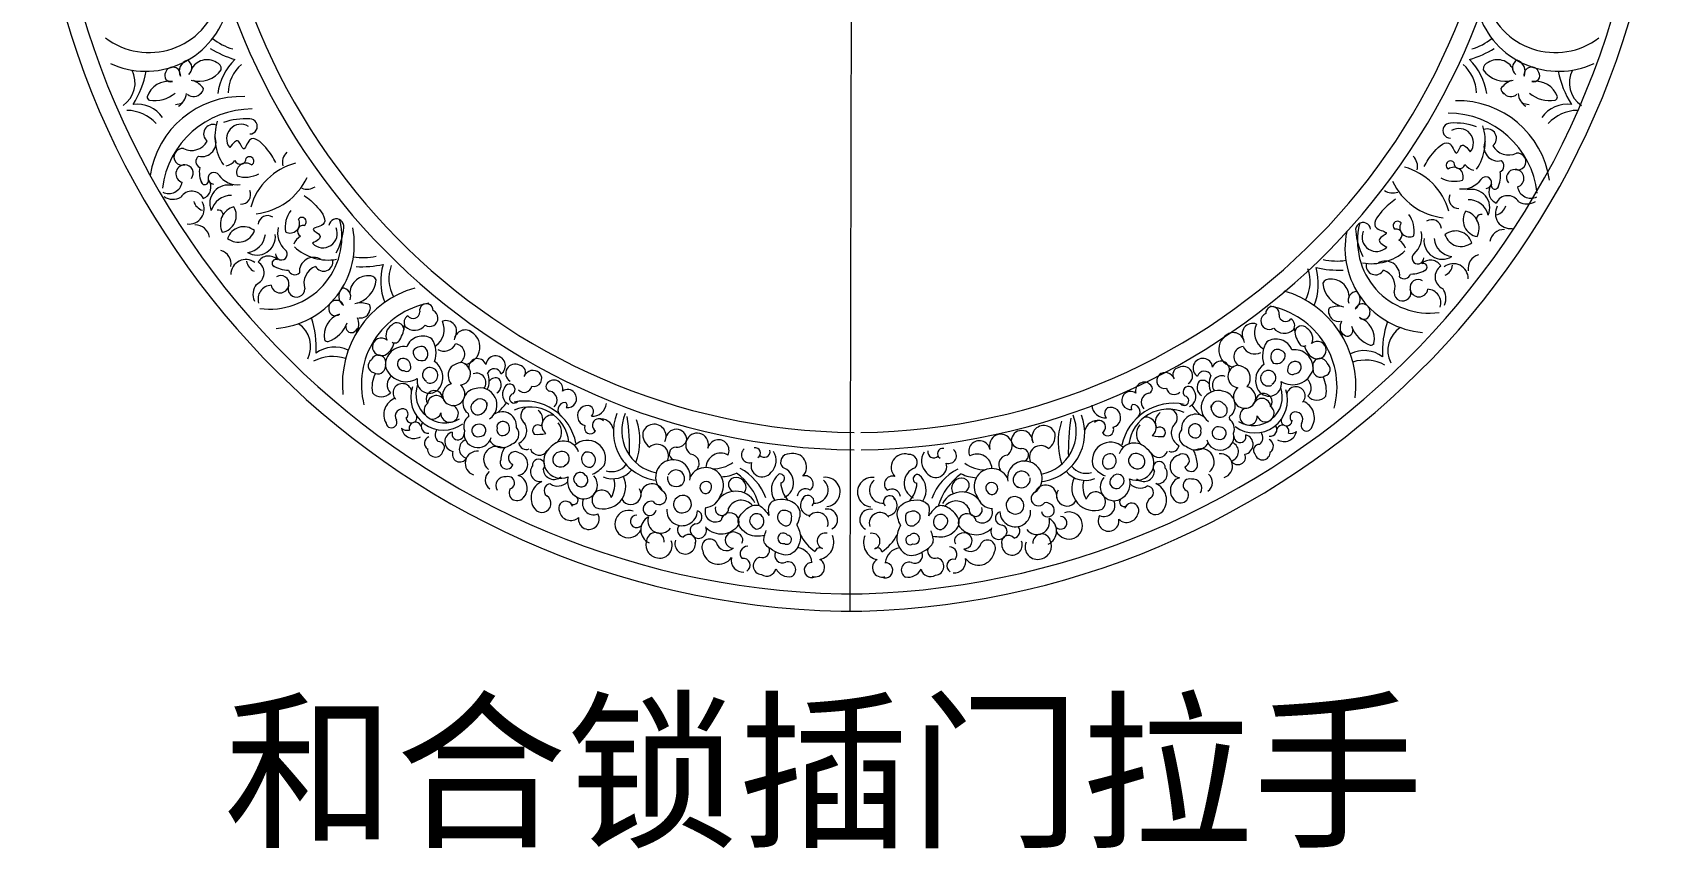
# Model space of a CAD drawing. Header units: millimetres. Extents: x -51923 to -51163, y -26833 to -26390.
# Drawn here: x -51664.67 to -51625.74, y -26542.75 to -26523.27 of the extents above; entities that cross this region are included whole.
import ezdxf

# ---------------------------------------------------------------- set-up
doc = ezdxf.new("R2010")
doc.units = ezdxf.units.MM
doc.header["$LTSCALE"] = 0.35
doc.styles.add('样式 1', font='simhei.ttf')

msp = doc.modelspace()

# ---------------------------------------------------------------- linework, layer by layer
at = {"lineweight": 5}
msp.add_line((-51645.081, -26497.641), (-51645.155, -26537.083), dxfattribs=at)
for centre, radius, start, end in [((-51644.947, -26517.363), 19.722, 90.3904, 270.2513), ((-51645.464, -26517.366), 19.728, 271.7865, 88.8552), ((-51644.947, -26517.363), 19.308, 90.3904, 270.2513), ((-51645.464, -26517.366), 19.314, 271.7865, 88.8552), ((-51644.877, -26517.245), 15.988, 90.4553, 269.3498), ((-51645.102, -26517.245), 15.988, 270.7549, 89.6494), ((-51644.877, -26517.245), 15.573, 90.4553, 269.3498), ((-51645.102, -26517.245), 15.573, 270.7549, 89.6494), ((-51661.889, -26522.023), 1.723, 232.9685, 344.2844), ((-51628.314, -26522.023), 1.723, 195.7156, 307.0315), ((-51661.966, -26522.182), 2.012, 245.105, 342.0769), ((-51628.237, -26522.182), 2.012, 197.9231, 294.895), ((-51659.488, -26522.29), 1.428, 231.7038, 253.5669), ((-51630.715, -26522.29), 1.428, 286.4331, 308.2962), ((-51659.137, -26521.571), 2.445, 238.0732, 253.2503), ((-51631.066, -26521.571), 2.445, 286.7497, 301.9268), ((-51662.879, -26524.467), 0.657, 304.1648, 27.144), ((-51664.137, -26523.789), 2.216, 327.3507, 349.4637), ((-51661.365, -26524.296), 0.15, 150.3724, 284.0568), ((-51661.321, -26524.28), 0.183, 351.1138, 161.6712), ((-51660.9, -26524.19), 0.268, 105.6397, 206.167), ((-51661.065, -26524.109), 0.201, 307.6187, 62.5699), ((-51660.505, -26524.344), 0.426, 58.5478, 152.7973), ((-51660.688, -26523.801), 0.632, 252.1615, 325.917), ((-51660.34, -26524.147), 0.176, 357.3025, 70.9971), ((-51658.857, -26524.915), 1.405, 134.4749, 172.1636), ((-51659.098, -26524.72), 0.904, 130.4256, 179.3792), ((-51631.105, -26524.72), 0.904, 0.6208, 49.5744), ((-51631.346, -26524.915), 1.405, 7.8364, 45.5251), ((-51629.863, -26524.147), 0.176, 109.0029, 182.6975), ((-51629.515, -26523.801), 0.632, 214.083, 287.8385), ((-51629.698, -26524.344), 0.426, 27.2027, 121.4522), ((-51629.139, -26524.109), 0.201, 117.4301, 232.3813), ((-51629.303, -26524.19), 0.268, 333.833, 74.3603), ((-51628.882, -26524.28), 0.183, 18.3288, 188.8862), ((-51628.838, -26524.296), 0.15, 255.9432, 29.6276), ((-51626.066, -26523.789), 2.216, 190.5363, 212.6493), ((-51627.324, -26524.467), 0.657, 152.856, 235.8352), ((-51661.423, -26524.972), 0.539, 79.9564, 161.9055), ((-51661.039, -26524.935), 0.558, 36.2955, 68.0729), ((-51660.745, -26524.596), 0.156, 300.5253, 357.0098), ((-51629.164, -26524.935), 0.558, 111.9271, 143.7045), ((-51629.458, -26524.596), 0.156, 182.9902, 239.4747), ((-51628.78, -26524.972), 0.539, 18.0945, 100.0436), ((-51662.173, -26525.709), 0.731, 34.017, 97.6996), ((-51661.848, -26524.805), 0.0872, 179.8824, 248.417), ((-51661.76, -26524.136), 0.759, 260.9111, 310.434), ((-51659.673, -26527.007), 2.211, 88.202, 171.4669), ((-51661.281, -26524.523), 0.462, 272.6108, 294.7414), ((-51661.39, -26524.691), 0.393, 301.7098, 354.6722), ((-51660.824, -26524.582), 0.217, 228.081, 323.8894), ((-51630.645, -26527.108), 2.211, 8.1345, 91.3994), ((-51629.379, -26524.582), 0.217, 216.1106, 311.919), ((-51628.813, -26524.691), 0.393, 185.3278, 238.2902), ((-51628.922, -26524.523), 0.462, 245.2586, 267.3892), ((-51628.443, -26524.136), 0.759, 229.566, 279.0889), ((-51628.03, -26525.709), 0.731, 82.3004, 145.983), ((-51628.355, -26524.805), 0.0872, 291.583, 0.1176), ((-51662.431, -26526.096), 0.969, 42.4682, 89.1087), ((-51659.436, -26527.245), 2.151, 89.7257, 173.0961), ((-51659.116, -26525.76), 1.202, 161.9932, 213.8815), ((-51659.59, -26526.866), 1.538, 86.0734, 109.775), ((-51659.483, -26525.51), 0.179, 268.9586, 90.6427), ((-51630.883, -26527.344), 2.151, 6.5053, 89.8756), ((-51627.772, -26526.096), 0.969, 90.8913, 137.5318), ((-51660.628, -26525.892), 0.338, 256.1239, 23.6901), ((-51660.363, -26525.687), 0.223, 69.3907, 232.4337), ((-51659.695, -26525.802), 0.343, 58.3698, 218.3377), ((-51630.824, -26525.61), 0.179, 88.9586, 270.6427), ((-51630.726, -26526.966), 1.538, 69.8264, 93.528), ((-51630.614, -26525.903), 0.343, 321.2637, 121.2316), ((-51631.192, -26525.857), 1.202, 325.7198, 17.6082), ((-51629.945, -26525.792), 0.223, 307.1676, 110.2107), ((-51661.095, -26526.237), 0.199, 81.5058, 286.9003), ((-51660.875, -26525.654), 0.43, 243.7546, 330.871), ((-51658.354, -26526.379), 0.353, 134.5913, 192.1713), ((-51629.682, -26525.999), 0.338, 155.9112, 283.4774), ((-51629.433, -26525.763), 0.43, 208.7304, 295.8467), ((-51629.217, -26526.348), 0.199, 252.7011, 98.0956), ((-51661.036, -26526.64), 0.213, 90.2155, 253.1126), ((-51661.03, -26526.624), 0.197, 320.2588, 91.9189), ((-51660.613, -26526.345), 0.158, 127.436, 244.8559), ((-51660.071, -26526.594), 0.618, 170.1049, 207.003), ((-51660.123, -26526.098), 0.362, 281.5691, 322.0007), ((-51659.708, -26526.279), 0.136, 197.8156, 4.3878), ((-51659.574, -26526.612), 0.227, 53.9323, 200.761), ((-51659.493, -26526.338), 0.105, 300.1593, 139.0994), ((-51657.997, -26527.864), 1.527, 105.0364, 163.6583), ((-51632.326, -26527.953), 1.527, 15.9431, 74.565), ((-51631.959, -26526.471), 0.353, 347.43, 45.0101), ((-51630.82, -26526.437), 0.105, 40.502, 239.4421), ((-51630.741, -26526.712), 0.227, 338.8404, 125.6691), ((-51630.604, -26526.381), 0.136, 175.2136, 341.7858), ((-51630.188, -26526.202), 0.362, 217.6007, 258.0322), ((-51629.7, -26526.452), 0.158, 294.7455, 52.1654), ((-51629.284, -26526.734), 0.197, 87.6825, 219.3426), ((-51629.278, -26526.75), 0.213, 286.4888, 89.3859), ((-51661.42, -26526.786), 0.327, 244.0508, 349.8882), ((-51660.559, -26526.811), 0.0896, 182.893, 16.3602), ((-51660.702, -26526.963), 0.29, 292.0076, 37.7075), ((-51660.34, -26526.747), 0.139, 33.723, 264.8596), ((-51660.001, -26527.347), 0.438, 74.9521, 203.4288), ((-51659.78, -26526.357), 0.544, 215.1236, 276.8559), ((-51659.589, -26526.023), 0.698, 253.5539, 297.5082), ((-51659.494, -26526.075), 1.527, 276.1785, 334.6867), ((-51658.116, -26526.654), 0.353, 249.5337, 303.0193), ((-51630.817, -26526.175), 1.527, 204.9146, 263.4228), ((-51630.722, -26526.123), 0.698, 242.0932, 286.0475), ((-51630.533, -26526.459), 0.544, 262.7455, 324.4778), ((-51629.976, -26526.853), 0.139, 274.7418, 145.8784), ((-51629.615, -26527.071), 0.29, 141.8939, 247.5937), ((-51629.757, -26526.918), 0.0896, 163.2412, 356.7084), ((-51630.243, -26526.698), 0.618, 332.5984, 9.4965), ((-51628.896, -26526.899), 0.327, 189.7132, 295.5506), ((-51661.318, -26526.865), 0.384, 236.786, 299.6455), ((-51660.869, -26527.357), 0.303, 24.3929, 148.6101), ((-51660.931, -26527.482), 0.358, 261.942, 28.7742), ((-51660.518, -26527.207), 0.319, 196.7514, 252.8968), ((-51659.933, -26527.643), 0.485, 88.47, 165.3856), ((-51659.689, -26527.14), 0.226, 266.371, 26.2764), ((-51632.199, -26526.745), 0.353, 236.5821, 290.0677), ((-51630.629, -26527.241), 0.226, 153.3249, 273.2304), ((-51630.319, -26527.45), 0.438, 336.1725, 104.6493), ((-51630.388, -26527.746), 0.485, 14.2158, 91.1314), ((-51629.451, -26527.466), 0.303, 30.9913, 155.2085), ((-51628.999, -26526.978), 0.384, 239.9559, 302.8154), ((-51660.233, -26527.615), 0.11, 303.9075, 103.8488), ((-51659.76, -26527.844), 0.427, 104.0352, 206.7903), ((-51660.21, -26527.638), 0.404, 279.8251, 31.0005), ((-51659.061, -26527.866), 0.226, 55.4286, 175.334), ((-51657.942, -26527.927), 0.698, 144.1968, 188.1512), ((-51658.522, -26527.828), 0.227, 240.944, 27.7728), ((-51658.239, -26527.788), 0.105, 302.6057, 141.5457), ((-51657.419, -26527.897), 0.179, 351.0623, 172.7464), ((-51632.382, -26528.016), 0.698, 351.4502, 35.4046), ((-51631.262, -26527.963), 0.226, 4.2674, 124.1728), ((-51630.112, -26527.743), 0.404, 148.6009, 259.7763), ((-51630.563, -26527.945), 0.427, 332.8111, 75.5661), ((-51630.089, -26527.72), 0.11, 75.7525, 235.6939), ((-51629.389, -26527.591), 0.358, 150.8271, 277.6594), ((-51629.801, -26527.314), 0.319, 286.7046, 342.8499), ((-51660.782, -26528.201), 0.338, 8.0441, 91.7117), ((-51659.629, -26528.309), 0.404, 50.7046, 161.88), ((-51659.758, -26527.868), 0.406, 231.0123, 341.5722), ((-51659.594, -26528.035), 0.485, 276.3195, 353.235), ((-51659.311, -26528.144), 0.438, 238.2762, 6.753), ((-51659.009, -26528.149), 1.723, 262.0732, 13.389), ((-51659, -26528.325), 2.012, 274.2097, 11.1816), ((-51658.277, -26528.05), 0.544, 166.3662, 228.0985), ((-51658.093, -26528.446), 0.362, 119.7043, 160.1359), ((-51658.212, -26528.009), 0.136, 77.3172, 243.8894), ((-51657.738, -26528.065), 0.343, 223.3674, 23.3352), ((-51658.776, -26527.808), 1.538, 331.93, 355.6316), ((-51631.326, -26528.422), 2.012, 168.4198, 265.3917), ((-51632.905, -26527.982), 0.179, 6.855, 188.5391), ((-51631.547, -26527.902), 1.538, 183.9698, 207.6713), ((-51631.316, -26528.245), 1.723, 166.2124, 277.5282), ((-51632.587, -26528.152), 0.343, 156.2662, 316.234), ((-51632.083, -26527.879), 0.105, 38.0557, 236.9957), ((-51632.112, -26528.1), 0.136, 295.712, 102.2841), ((-51631.801, -26527.921), 0.227, 151.8286, 298.6574), ((-51632.048, -26528.141), 0.544, 311.5029, 13.2352), ((-51630.697, -26528.41), 0.404, 17.7214, 128.8968), ((-51630.565, -26527.97), 0.406, 198.0292, 308.5891), ((-51629.543, -26528.31), 0.338, 87.8897, 171.5573), ((-51660.269, -26528.795), 0.338, 349.9933, 73.661), ((-51658.73, -26528.56), 0.139, 178.3625, 49.4991), ((-51657.613, -26527.498), 1.202, 227.8235, 279.7119), ((-51632.707, -26527.585), 1.202, 259.8895, 311.7779), ((-51632.234, -26528.536), 0.362, 19.4655, 59.8971), ((-51631.014, -26528.243), 0.438, 172.8484, 301.3252), ((-51630.73, -26528.135), 0.485, 186.3663, 263.2819), ((-51659.579, -26529.046), 0.358, 52.9308, 179.7631), ((-51659.247, -26528.676), 0.319, 188.8082, 244.9536), ((-51659.446, -26529.002), 0.303, 293.095, 57.3121), ((-51659.032, -26528.893), 0.29, 43.9975, 149.6974), ((-51658.861, -26528.774), 0.0896, 65.3449, 258.812), ((-51658.576, -26528.322), 0.618, 234.7021, 271.6002), ((-51657.961, -26528.975), 0.338, 58.0149, 185.5811), ((-51657.762, -26529.254), 0.43, 110.8341, 197.9504), ((-51657.721, -26528.743), 0.223, 209.2713, 12.3143), ((-51656.782, -26527.215), 1.428, 260.8084, 282.6715), ((-51656.825, -26526.416), 2.445, 267.1779, 282.3549), ((-51654.954, -26529.201), 1.405, 163.5795, 201.2682), ((-51655.259, -26529.149), 0.904, 159.5302, 208.4838), ((-51635.073, -26529.219), 0.904, 331.1176, 20.0712), ((-51635.379, -26529.269), 1.405, 338.3332, 16.0218), ((-51633.488, -26526.497), 2.445, 257.2465, 272.4235), ((-51633.537, -26527.296), 1.428, 256.9299, 278.793), ((-51632.609, -26528.83), 0.223, 167.287, 330.3301), ((-51632.369, -26529.064), 0.338, 354.0203, 121.5865), ((-51631.598, -26528.654), 0.139, 130.1023, 1.2388), ((-51631.298, -26528.99), 0.29, 29.904, 135.6038), ((-51631.468, -26528.869), 0.0896, 280.7894, 114.2565), ((-51630.885, -26529.102), 0.303, 122.2892, 246.5064), ((-51630.753, -26529.146), 0.358, 359.8383, 126.6706), ((-51631.082, -26528.774), 0.319, 294.6478, 350.7932), ((-51630.061, -26528.9), 0.338, 105.9404, 189.608), ((-51659.025, -26529.517), 0.384, 142.0595, 204.919), ((-51658.744, -26529.268), 0.197, 349.7861, 121.4462), ((-51658.408, -26528.895), 0.158, 196.8491, 314.269), ((-51656.672, -26529.504), 0.426, 87.6525, 181.902), ((-51657.096, -26529.119), 0.632, 281.2661, 355.0217), ((-51656.624, -26529.252), 0.176, 26.4071, 100.1017), ((-51633.709, -26529.332), 0.176, 79.4997, 153.1943), ((-51633.236, -26529.202), 0.632, 184.5797, 258.3353), ((-51633.663, -26529.584), 0.426, 357.6994, 91.9489), ((-51632.571, -26529.341), 0.43, 341.651, 68.7673), ((-51631.922, -26528.987), 0.158, 225.3323, 342.7522), ((-51631.589, -26529.362), 0.197, 58.1552, 189.8153), ((-51631.75, -26528.416), 0.618, 268.0012, 304.8993), ((-51658.961, -26529.629), 0.327, 91.8168, 197.6542), ((-51658.761, -26529.271), 0.213, 188.5925, 351.4896), ((-51658.37, -26529.387), 0.199, 154.8047, 0.1992), ((-51657.416, -26529.845), 0.183, 20.2185, 190.7758), ((-51657.092, -26529.561), 0.268, 134.7444, 235.2717), ((-51657.275, -26529.571), 0.201, 336.7234, 91.6746), ((-51654.898, -26531.655), 2.375, 105.7936, 186.0941), ((-51635.451, -26531.722), 2.375, 353.5072, 73.8078), ((-51633.06, -26529.655), 0.201, 87.9268, 202.878), ((-51633.243, -26529.644), 0.268, 304.3297, 44.857), ((-51631.963, -26529.479), 0.199, 179.4021, 24.7967), ((-51631.572, -26529.366), 0.213, 188.1118, 351.0089), ((-51631.375, -26529.725), 0.327, 341.9472, 87.7846), ((-51631.31, -26529.613), 0.384, 334.6823, 37.5419), ((-51660.115, -26530.786), 2.216, 356.4554, 18.5683), ((-51657.168, -26530.499), 0.539, 109.0611, 191.0102), ((-51657.446, -26529.88), 0.15, 179.4771, 313.1614), ((-51657.276, -26530.237), 0.393, 330.8144, 23.7768), ((-51656.851, -26530.28), 0.558, 65.4001, 97.1775), ((-51656.835, -26529.867), 0.217, 257.1856, 352.994), ((-51654.858, -26531.665), 1.963, 100.3406, 194.6175), ((-51656.759, -26529.841), 0.156, 329.6299, 26.1144), ((-51655.616, -26530.191), 0.185, 120.7295, 210.777), ((-51655.584, -26529.938), 0.159, 216.6818, 359.7614), ((-51655.268, -26529.903), 0.161, 358.3541, 192.6592), ((-51655.19, -26530.089), 0.199, 236.9707, 65.3702), ((-51635.148, -26530.158), 0.199, 114.2311, 302.6307), ((-51635.069, -26529.973), 0.161, 346.9421, 181.2473), ((-51635.491, -26531.732), 1.963, 344.9838, 79.2608), ((-51634.754, -26530.01), 0.159, 179.8399, 322.9196), ((-51633.578, -26529.922), 0.156, 153.487, 209.9715), ((-51633.489, -26530.361), 0.558, 82.4238, 114.2013), ((-51633.502, -26529.948), 0.217, 186.6074, 282.4158), ((-51632.921, -26529.93), 0.183, 348.8255, 159.3829), ((-51632.891, -26529.966), 0.15, 226.44, 0.1243), ((-51633.174, -26530.583), 0.539, 348.5912, 70.5403), ((-51658.687, -26530.766), 0.657, 333.2694, 56.2486), ((-51657.87, -26529.933), 0.759, 290.0157, 339.5387), ((-51657.054, -26530.294), 0.14, 173.9218, 285.6851), ((-51657.262, -26530.038), 0.462, 301.7154, 323.846), ((-51655.956, -26530.496), 0.278, 120.2142, 205.506), ((-51655.97, -26530.364), 0.167, 3.9332, 139.349), ((-51656.538, -26530.203), 0.75, 327.7916, 355.9601), ((-51655.551, -26530.05), 0.325, 226.4676, 320.7558), ((-51655.299, -26530.362), 0.459, 301.4607, 25.8327), ((-51654.8, -26530.402), 0.255, 326.304, 109.8106), ((-51654.339, -26530.634), 0.264, 49.5728, 174.085), ((-51654.412, -26530.776), 0.421, 278.4106, 67.698), ((-51635.931, -26530.84), 0.421, 111.9034, 261.1908), ((-51636.003, -26530.698), 0.264, 5.5164, 130.0286), ((-51635.541, -26530.469), 0.255, 69.7907, 213.2974), ((-51635.041, -26530.433), 0.459, 153.7687, 238.1406), ((-51634.787, -26530.122), 0.325, 218.8456, 313.1338), ((-51634.723, -26530.264), 0.185, 328.8244, 58.8719), ((-51633.802, -26530.282), 0.75, 183.6413, 211.8098), ((-51634.371, -26530.439), 0.167, 40.2524, 175.6682), ((-51634.385, -26530.571), 0.278, 334.0954, 59.3871), ((-51633.063, -26530.322), 0.393, 155.8245, 208.787), ((-51633.076, -26530.122), 0.462, 215.7553, 237.886), ((-51633.286, -26530.377), 0.14, 253.9163, 5.6796), ((-51632.468, -26530.021), 0.759, 200.0627, 249.5857), ((-51630.228, -26530.89), 2.216, 161.033, 183.146), ((-51631.657, -26530.86), 0.657, 123.3528, 206.332), ((-51657.466, -26531.508), 0.731, 63.1217, 126.8042), ((-51657.621, -26530.56), 0.0872, 208.9871, 277.5217), ((-51656.347, -26530.774), 0.211, 48.6453, 179.2251), ((-51656.343, -26530.769), 0.215, 180.5189, 291.7458), ((-51656.448, -26530.597), 0.415, 296.4388, 348.6838), ((-51655.805, -26531.209), 0.443, 81.3488, 184.5106), ((-51656.019, -26530.556), 0.125, 239.623, 337.9847), ((-51655.362, -26530.92), 0.405, 56.157, 158.4685), ((-51655.389, -26530.993), 0.229, 74.1376, 146.5451), ((-51655.431, -26530.942), 0.199, 312.7137, 58.318), ((-51655.643, -26530.914), 0.605, 339.9323, 33.0996), ((-51654.847, -26530.569), 0.307, 240.4157, 334.1504), ((-51654.596, -26530.945), 0.244, 302.5365, 84.0551), ((-51635.748, -26531.011), 0.244, 95.5463, 237.0648), ((-51635.495, -26530.636), 0.307, 205.451, 299.1856), ((-51634.702, -26530.987), 0.605, 146.5018, 199.6691), ((-51634.983, -26530.991), 0.405, 21.1329, 123.4443), ((-51634.913, -26531.014), 0.199, 121.2834, 226.8877), ((-51634.956, -26531.064), 0.229, 33.0563, 105.4637), ((-51634.542, -26531.283), 0.443, 355.0908, 98.2526), ((-51634.323, -26530.631), 0.125, 201.6167, 299.9784), ((-51633.894, -26530.676), 0.415, 190.9176, 243.1626), ((-51633.996, -26530.852), 0.211, 0.3763, 130.9561), ((-51634.001, -26530.847), 0.215, 247.8556, 359.0825), ((-51632.721, -26530.647), 0.0872, 262.0797, 330.6143), ((-51657.502, -26531.972), 0.969, 71.5728, 118.2133), ((-51656.49, -26531.227), 0.167, 122.7265, 255.8149), ((-51656.414, -26531.147), 0.177, 340.1368, 159.9665), ((-51656.427, -26531.239), 0.182, 235.3805, 358.6779), ((-51655.754, -26531.089), 0.516, 197.4597, 301.0605), ((-51655.803, -26531.182), 0.158, 142.9308, 269.8383), ((-51655.82, -26531.224), 0.175, 3.2373, 128.4738), ((-51655.74, -26531.257), 0.104, 232.4847, 24.3906), ((-51655.374, -26530.896), 0.208, 171.7902, 292.1066), ((-51655.335, -26531.499), 0.459, 335.2798, 55.3941), ((-51654.314, -26531.746), 0.614, 102.3271, 126.4967), ((-51654.486, -26531.414), 0.271, 276.103, 81.4041), ((-51654.046, -26531.262), 0.208, 18.0297, 194.8538), ((-51653.615, -26531.223), 0.234, 302.8603, 173.9236), ((-51653.151, -26531.407), 0.223, 61.1687, 237.4607), ((-51653.071, -26531.382), 0.172, 324.0828, 80.7917), ((-51637.197, -26531.462), 0.223, 302.1407, 118.4326), ((-51636.731, -26531.281), 0.234, 5.6778, 236.7411), ((-51636.301, -26531.324), 0.208, 344.7476, 161.5717), ((-51635.862, -26531.479), 0.271, 98.1972, 263.4984), ((-51636.036, -26531.81), 0.614, 53.1047, 77.2743), ((-51635.013, -26531.569), 0.459, 124.2073, 204.3216), ((-51634.97, -26530.967), 0.208, 247.4948, 7.8112), ((-51634.527, -26531.298), 0.175, 51.1276, 176.364), ((-51634.543, -26531.256), 0.158, 269.763, 36.6706), ((-51633.932, -26531.225), 0.177, 19.6349, 199.4645), ((-51633.857, -26531.306), 0.167, 283.7865, 56.8749), ((-51632.883, -26531.593), 0.731, 52.7972, 116.4797), ((-51632.85, -26532.058), 0.969, 61.3881, 108.0286), ((-51655.85, -26531.744), 0.718, 152.387, 189.9059), ((-51655.929, -26531.68), 0.275, 129.4028, 223.4527), ((-51655.195, -26531.583), 0.297, 169.8507, 338.7266), ((-51655.191, -26531.443), 0.17, 128.578, 243.7141), ((-51655.179, -26531.452), 0.185, 243.3278, 129.6538), ((-51654.432, -26531.452), 0.317, 141.2052, 220.6323), ((-51654.069, -26531.625), 0.223, 321.4141, 110.9623), ((-51654.21, -26531.587), 0.444, 332.6116, 25.1995), ((-51653.652, -26531.464), 0.17, 15.5016, 156.9528), ((-51653.615, -26531.697), 0.183, 63.4648, 146.0805), ((-51653.705, -26531.68), 0.226, 301.3876, 40.254), ((-51652.721, -26531.559), 0.224, 47.5484, 160.1034), ((-51652.7, -26531.529), 0.187, 254.0433, 46.028), ((-51652.301, -26531.72), 0.112, 130.2997, 258.921), ((-51652.221, -26531.778), 0.21, 345.5864, 136.6969), ((-51638.129, -26531.827), 0.21, 42.9045, 194.015), ((-51637.648, -26531.581), 0.187, 133.5733, 285.5581), ((-51637.627, -26531.611), 0.224, 19.498, 132.0529), ((-51637.276, -26531.437), 0.172, 98.8097, 215.5186), ((-51636.645, -26531.739), 0.226, 139.3474, 238.2138), ((-51636.696, -26531.523), 0.17, 22.6485, 164.0997), ((-51636.735, -26531.756), 0.183, 33.5209, 116.1366), ((-51636.139, -26531.65), 0.444, 154.4019, 206.9898), ((-51636.28, -26531.687), 0.223, 68.6391, 218.1872), ((-51635.916, -26531.516), 0.317, 318.9691, 38.3962), ((-51635.154, -26531.653), 0.297, 200.8748, 9.7507), ((-51635.169, -26531.522), 0.185, 49.9476, 296.2736), ((-51635.157, -26531.512), 0.17, 295.8872, 51.0234), ((-51634.592, -26531.162), 0.516, 238.5409, 342.1417), ((-51634.607, -26531.331), 0.104, 155.2108, 307.1167), ((-51634.42, -26531.755), 0.275, 316.1487, 50.1986), ((-51633.919, -26531.318), 0.182, 180.9235, 304.2208), ((-51634.5, -26531.818), 0.718, 349.6955, 27.2144), ((-51656.342, -26531.687), 0.28, 219.9688, 319.6326), ((-51655.87, -26532.391), 0.417, 110.8779, 209.8325), ((-51655.841, -26531.871), 0.221, 12.08, 222.5478), ((-51654.86, -26531.981), 0.781, 161.0629, 306.0756), ((-51654.828, -26531.897), 0.69, 160.7962, 300.3395), ((-51655.076, -26532.015), 0.198, 10.0261, 213.9824), ((-51655.033, -26532.142), 0.208, 31.3952, 175.3433), ((-51654.604, -26531.928), 0.278, 104.3507, 202.3011), ((-51654.314, -26531.746), 0.614, 202.468, 213.5663), ((-51654.622, -26531.901), 0.273, 209.0286, 52.6897), ((-51654.049, -26532.113), 0.347, 101.0752, 219.1889), ((-51653.986, -26532.179), 0.168, 359.7329, 143.6326), ((-51653.989, -26532.16), 0.407, 304.6676, 108.1015), ((-51653.2, -26531.909), 0.253, 145.5412, 245.9757), ((-51653.281, -26531.793), 0.131, 310.8651, 168.2642), ((-51653.171, -26532.002), 0.113, 102.0058, 319.4143), ((-51652.932, -26531.677), 0.182, 221.528, 349.9393), ((-51652.372, -26532.047), 0.223, 314.3641, 77.153), ((-51651.895, -26532.009), 0.217, 40.9283, 124.4347), ((-51651.904, -26532.005), 0.221, 263.4274, 38.5127), ((-51638.447, -26532.052), 0.221, 141.0887, 276.174), ((-51638.457, -26532.056), 0.217, 55.1667, 138.6731), ((-51637.98, -26532.097), 0.223, 102.4484, 225.2373), ((-51638.049, -26531.769), 0.112, 280.6804, 49.3016), ((-51637.418, -26531.731), 0.182, 189.6621, 318.0734), ((-51637.18, -26532.058), 0.113, 220.187, 77.5956), ((-51637.07, -26531.849), 0.131, 11.3372, 228.7363), ((-51637.151, -26531.965), 0.253, 293.6257, 34.0602), ((-51636.364, -26532.221), 0.407, 71.4999, 234.9338), ((-51636.303, -26532.175), 0.347, 320.4125, 78.5262), ((-51635.729, -26531.966), 0.273, 126.9117, 330.5727), ((-51635.492, -26532.048), 0.781, 233.5258, 18.5385), ((-51635.524, -26531.964), 0.69, 239.2619, 18.8052), ((-51635.747, -26531.993), 0.278, 337.3003, 75.2507), ((-51635.32, -26532.211), 0.208, 4.2581, 148.2062), ((-51635.276, -26532.084), 0.198, 325.619, 169.5753), ((-51634.51, -26531.945), 0.221, 317.0535, 167.5214), ((-51634.007, -26531.765), 0.28, 219.9688, 319.6326), ((-51655.836, -26532.426), 0.174, 61.2545, 214.3258), ((-51655.855, -26532.381), 0.149, 315.0099, 46.2922), ((-51655.118, -26532.291), 0.206, 126.4508, 343.2107), ((-51654.713, -26532.366), 0.208, 175.8102, 65.3883), ((-51654.332, -26532.41), 0.0784, 342.9364, 79.9385), ((-51654.039, -26532.226), 0.168, 119.4685, 295.1393), ((-51654.076, -26532.14), 0.261, 283.4876, 8.6903), ((-51653.458, -26532.666), 0.342, 354.8047, 123.8054), ((-51654.871, -26530.969), 1.895, 313.616, 323.0435), ((-51652.801, -26533.152), 0.943, 6.4963, 113.3937), ((-51652.926, -26533.32), 1.254, 11.2932, 101.4716), ((-51652.793, -26532.416), 0.221, 112.4748, 236.9515), ((-51652.766, -26532.514), 0.278, 328.8163, 53.4229), ((-51652.265, -26532.649), 0.247, 80.9097, 231.4382), ((-51651.948, -26532.279), 0.18, 89.8824, 240.8147), ((-51651.995, -26532.17), 0.0855, 320.1774, 55.6971), ((-51651.419, -26532.416), 0.243, 70.9232, 254.1687), ((-51651.424, -26532.317), 0.148, 312.2877, 70.9095), ((-51651.294, -26532.105), 0.323, 264.6176, 356.5676), ((-51649.634, -26532.795), 1.171, 158.3938, 262.6483), ((-51649.568, -26532.768), 1.037, 157.1351, 258.0221), ((-51640.723, -26532.826), 1.171, 276.9531, 21.2076), ((-51640.789, -26532.798), 1.037, 281.5793, 22.4663), ((-51639.059, -26532.147), 0.323, 183.0338, 274.9838), ((-51638.93, -26532.361), 0.148, 108.6918, 227.3136), ((-51638.936, -26532.46), 0.243, 285.4327, 108.6781), ((-51637.435, -26533.374), 1.254, 78.1298, 168.3082), ((-51637.559, -26533.205), 0.943, 66.2077, 173.1051), ((-51638.357, -26532.217), 0.0855, 123.9043, 219.4239), ((-51638.406, -26532.327), 0.18, 298.7867, 89.719), ((-51637.589, -26532.567), 0.278, 126.1785, 210.785), ((-51637.562, -26532.469), 0.221, 302.6499, 67.1266), ((-51636.899, -26532.724), 0.342, 55.796, 184.7967), ((-51635.474, -26531.037), 1.895, 216.5578, 225.9854), ((-51636.277, -26532.202), 0.261, 170.9111, 256.1138), ((-51636.367, -26532.241), 0.168, 35.9688, 179.8684), ((-51636.314, -26532.287), 0.168, 244.4621, 60.1329), ((-51636.023, -26532.473), 0.0784, 99.6629, 196.6649), ((-51635.641, -26532.432), 0.208, 114.213, 3.7912), ((-51636.036, -26531.81), 0.614, 326.0351, 337.1334), ((-51635.236, -26532.36), 0.206, 196.3907, 53.1505), ((-51634.499, -26532.455), 0.149, 133.3091, 224.5914), ((-51634.519, -26532.5), 0.174, 325.2756, 118.3468), ((-51634.484, -26532.466), 0.417, 329.7689, 68.7235), ((-51656.102, -26532.574), 0.132, 190.7809, 22.193), ((-51655.567, -26532.66), 0.302, 191.0628, 301.3143), ((-51655.711, -26532.499), 0.267, 234.9942, 278.8903), ((-51655.623, -26532.458), 0.13, 176.3244, 9.9026), ((-51655.533, -26532.716), 0.145, 16.8477, 199.0482), ((-51655.232, -26532.674), 0.161, 143.867, 277.6067), ((-51654.841, -26532.874), 0.216, 143.8603, 228.4356), ((-51654.075, -26532.673), 0.302, 127.088, 199.2787), ((-51654.038, -26532.847), 0.331, 167.1211, 344.4299), ((-51654.039, -26532.774), 0.145, 92.5243, 286.6576), ((-51653.996, -26532.767), 0.147, 269.4176, 109.7643), ((-51653.476, -26532.678), 0.11, 112.0029, 200.9402), ((-51653.448, -26532.755), 0.136, 163.7103, 311.6384), ((-51653.442, -26532.719), 0.162, 301.3968, 117.7347), ((-51653.311, -26532.857), 0.251, 286.7571, 39.4201), ((-51653.203, -26532.775), 0.33, 295.8794, 34.1516), ((-51652.6, -26532.768), 0.131, 56.8234, 224.1533), ((-51652.362, -26532.806), 0.323, 307.7364, 42.7869), ((-51651.354, -26532.708), 0.143, 155.9227, 330.586), ((-51651.149, -26532.646), 0.155, 43.2801, 238.9559), ((-51651.115, -26532.806), 0.318, 12.0533, 98.8791), ((-51655.819, -26533.222), 5.402, 358.5282, 8.3313), ((-51651.719, -26533.006), 1.547, 339.9429, 18.5026), ((-51649.83, -26532.903), 0.284, 332.8472, 164.0447), ((-51649.303, -26532.994), 0.253, 1.3715, 176.9022), ((-51641.055, -26533.023), 0.253, 2.6992, 178.2299), ((-51640.528, -26532.935), 0.284, 15.5567, 206.7542), ((-51638.64, -26533.051), 1.547, 161.0988, 199.6585), ((-51634.541, -26533.296), 5.402, 171.2701, 181.0732), ((-51639.242, -26532.847), 0.318, 80.7223, 167.548), ((-51639.207, -26532.687), 0.155, 300.6455, 136.3212), ((-51639.003, -26532.751), 0.143, 209.0154, 23.6786), ((-51637.996, -26532.856), 0.323, 136.8145, 231.865), ((-51638.091, -26532.698), 0.247, 308.1632, 98.6917), ((-51637.757, -26532.819), 0.131, 315.4481, 122.778), ((-51637.155, -26532.831), 0.33, 145.4498, 243.722), ((-51637.047, -26532.913), 0.251, 140.1813, 252.8443), ((-51636.915, -26532.776), 0.162, 61.8666, 238.2046), ((-51636.909, -26532.812), 0.136, 227.963, 15.8911), ((-51636.88, -26532.735), 0.11, 338.6612, 67.5985), ((-51636.362, -26532.828), 0.147, 69.8371, 270.1838), ((-51636.318, -26532.836), 0.145, 252.9438, 87.0771), ((-51636.281, -26532.735), 0.302, 340.3227, 52.5134), ((-51635.124, -26532.744), 0.161, 261.9947, 35.7344), ((-51634.824, -26532.788), 0.145, 340.5531, 162.7537), ((-51634.789, -26532.732), 0.302, 238.2871, 348.5385), ((-51634.732, -26532.53), 0.13, 169.6988, 3.2769), ((-51634.644, -26532.573), 0.267, 260.7111, 304.6072), ((-51634.254, -26532.65), 0.132, 157.4084, 348.8205), ((-51655.141, -26533.075), 0.172, 114.2133, 234.2692), ((-51654.972, -26533.171), 0.135, 318.2403, 94.9883), ((-51654.591, -26533.036), 0.237, 104.1542, 259.8559), ((-51654.512, -26532.85), 0.144, 162.6039, 1.5981), ((-51654.254, -26533.21), 0.228, 110.1841, 254.9402), ((-51653.592, -26533.458), 0.31, 64.9994, 230.5771), ((-51653.46, -26532.831), 0.346, 212.0916, 309.7039), ((-51652.867, -26533.503), 0.625, 148, 176.9435), ((-51652.887, -26533.052), 0.173, 186.6509, 293.5013), ((-51652.609, -26532.024), 0.839, 264.1569, 283.0664), ((-51652.051, -26533.496), 0.415, 124.458, 294.3031), ((-51651.996, -26533.407), 0.385, 19.6112, 138.8272), ((-51651.425, -26533.44), 0.435, 337.5556, 134.3731), ((-51649.71, -26532.851), 0.394, 176.0797, 233.5914), ((-51649.762, -26533.373), 0.274, 333.8441, 131.524), ((-51649.315, -26533.325), 0.155, 85.5695, 249.4354), ((-51649.284, -26532.931), 0.24, 265.4506, 346.161), ((-51648.805, -26533.107), 0.273, 341.0459, 235.3973), ((-51648.297, -26533.246), 0.255, 334.1398, 168.6198), ((-51647.42, -26533.306), 0.126, 299.4974, 101.2466), ((-51642.064, -26533.268), 0.255, 10.9816, 205.4616), ((-51641.554, -26533.133), 0.273, 304.2041, 198.5555), ((-51641.075, -26532.959), 0.24, 193.4404, 274.1507), ((-51640.599, -26533.405), 0.274, 48.0774, 205.7572), ((-51640.648, -26532.883), 0.394, 306.0099, 3.5216), ((-51638.937, -26533.484), 0.435, 45.2283, 202.0458), ((-51638.366, -26533.455), 0.385, 40.7742, 159.9902), ((-51637.743, -26532.076), 0.839, 256.535, 275.4445), ((-51637.472, -26533.106), 0.173, 246.1001, 352.9505), ((-51636.898, -26532.889), 0.346, 229.8975, 327.5097), ((-51636.32, -26532.908), 0.331, 195.1715, 12.4803), ((-51636.107, -26533.274), 0.228, 284.6612, 69.4172), ((-51635.846, -26532.914), 0.144, 178.0033, 16.9975), ((-51635.768, -26533.102), 0.237, 279.7455, 75.4472), ((-51635.388, -26533.239), 0.135, 84.6131, 221.361), ((-51635.517, -26532.942), 0.216, 311.1658, 35.7411), ((-51635.218, -26533.145), 0.172, 305.3322, 65.3881), ((-51655.054, -26533.215), 0.188, 176.1707, 345.9526), ((-51654.468, -26533.341), 0.18, 156.4731, 330.0356), ((-51654.051, -26533.554), 0.29, 83.9505, 251.6245), ((-51653.351, -26533.535), 0.155, 154.9008, 343.6194), ((-51653.153, -26533.43), 0.157, 51.4478, 251.2675), ((-51653.122, -26533.573), 0.274, 279.9432, 75.8369), ((-51652.575, -26533.141), 0.22, 198.5034, 330.2845), ((-51652.589, -26533.603), 0.147, 318.76, 183.9996), ((-51652.07, -26533.463), 0.18, 102.1221, 313.2067), ((-51652.027, -26533.441), 0.173, 288.368, 117.6644), ((-51651.373, -26533.453), 0.191, 121.1413, 283.3834), ((-51651.422, -26533.473), 0.19, 289.2527, 105.0834), ((-51650.839, -26533.326), 0.426, 251.1648, 322.7684), ((-51649.387, -26533.882), 0.409, 98.8645, 232.6424), ((-51649.37, -26533.872), 0.402, 348.2226, 101.4257), ((-51648.984, -26533.557), 0.227, 311.4194, 83.7795), ((-51648.242, -26533.664), 0.353, 60.2176, 178.4951), ((-51648.435, -26532.833), 0.853, 269.8007, 304.7909), ((-51647.561, -26533.355), 0.186, 129.0192, 287.8424), ((-51647.254, -26533.614), 0.264, 161.711, 324.7979), ((-51647.205, -26533.27), 0.142, 222.3322, 11.6736), ((-51647.301, -26533.483), 0.386, 312.8186, 33.3523), ((-51646.62, -26533.522), 0.192, 84.0477, 222.3861), ((-51646.511, -26533.638), 0.32, 316.0498, 106.2506), ((-51643.852, -26533.648), 0.32, 73.3507, 223.5516), ((-51643.742, -26533.532), 0.192, 317.2153, 95.5537), ((-51643.061, -26533.498), 0.386, 146.2491, 226.7827), ((-51643.109, -26533.628), 0.264, 214.8035, 17.8904), ((-51643.156, -26533.284), 0.142, 167.9278, 317.2692), ((-51642.941, -26533.321), 0.126, 78.3547, 240.104), ((-51642.8, -26533.371), 0.186, 251.759, 50.5822), ((-51641.923, -26532.856), 0.853, 234.8104, 269.8007), ((-51642.121, -26533.686), 0.353, 1.1063, 119.3837), ((-51641.378, -26533.584), 0.227, 95.8219, 228.182), ((-51640.994, -26533.901), 0.402, 78.1757, 191.3787), ((-51641.046, -26533.354), 0.155, 290.166, 94.0319), ((-51640.978, -26533.912), 0.409, 306.959, 80.7369), ((-51638.94, -26533.516), 0.19, 74.5179, 250.3487), ((-51638.989, -26533.496), 0.191, 256.218, 58.4601), ((-51638.334, -26533.488), 0.173, 61.937, 251.2334), ((-51638.312, -26533.544), 0.415, 245.2983, 55.1434), ((-51638.292, -26533.511), 0.18, 226.3947, 77.4793), ((-51637.784, -26533.192), 0.22, 209.3169, 341.098), ((-51637.774, -26533.655), 0.147, 355.6018, 220.8414), ((-51637.241, -26533.628), 0.274, 103.7645, 259.6582), ((-51637.209, -26533.485), 0.157, 288.3339, 128.1536), ((-51637.011, -26533.592), 0.155, 195.982, 24.7006), ((-51637.495, -26533.556), 0.625, 2.6579, 31.6014), ((-51636.77, -26533.516), 0.31, 309.0243, 114.6019), ((-51636.312, -26533.616), 0.29, 287.9769, 95.6508), ((-51635.893, -26533.406), 0.18, 209.5658, 23.1282), ((-51635.307, -26533.284), 0.188, 193.6488, 3.4307), ((-51653.603, -26533.95), 0.261, 130.2544, 234.3301), ((-51653.397, -26534.086), 0.212, 80.1461, 212.0318), ((-51653.314, -26534.02), 0.15, 286.317, 108.0193), ((-51653.184, -26534.147), 0.324, 313.1762, 70.2744), ((-51652.55, -26533.756), 0.234, 142.5608, 280.2975), ((-51652.221, -26533.68), 0.258, 184.5993, 311.4317), ((-51651.502, -26533.996), 0.398, 162.1206, 235.2815), ((-51651.598, -26533.924), 0.154, 36.0587, 227.4705), ((-51651.513, -26534.072), 0.33, 229.4573, 42.0781), ((-51651.568, -26533.957), 0.156, 210.8591, 52.67), ((-51651.67, -26533.024), 0.871, 295.0928, 317.9959), ((-51651.043, -26534.106), 0.535, 249.2075, 26.9496), ((-51650.824, -26533.325), 0.597, 247.639, 320.0025), ((-51651.378, -26534.066), 0.606, 329.8185, 13.8011), ((-51649.307, -26533.904), 0.205, 170.8056, 306.8172), ((-51649.307, -26533.916), 0.204, 294.3517, 157.1542), ((-51648.597, -26534.08), 0.425, 325.2972, 150.9594), ((-51648.254, -26532.985), 0.89, 271.878, 295.9418), ((-51647.885, -26534.063), 0.171, 86.973, 249.3124), ((-51647.874, -26534.129), 0.237, 325.8589, 90.4265), ((-51648.691, -26534.942), 1.421, 15.5599, 54.4338), ((-51648.382, -26534.82), 1.294, 20.0455, 62.2979), ((-51646.558, -26534.181), 0.473, 128.8421, 213.4535), ((-51646.824, -26533.914), 0.106, 277.508, 107.1706), ((-51646.885, -26534.017), 0.385, 295.5969, 71.3932), ((-51646.223, -26534.042), 0.191, 308.3647, 107.3422), ((-51645.992, -26534.19), 0.313, 264.6965, 49.5048), ((-51645.742, -26534.238), 0.351, 275.3146, 97.7174), ((-51644.625, -26534.242), 0.351, 81.884, 264.2868), ((-51644.375, -26534.195), 0.313, 130.0965, 274.9049), ((-51644.143, -26534.05), 0.191, 72.2592, 231.2367), ((-51643.48, -26534.029), 0.385, 108.2081, 244.0045), ((-51643.541, -26533.926), 0.106, 72.4308, 262.0934), ((-51643.809, -26534.191), 0.473, 326.1479, 50.7593), ((-51641.99, -26534.842), 1.294, 117.3034, 159.5559), ((-51641.681, -26534.967), 1.421, 125.1676, 164.0414), ((-51642.493, -26534.148), 0.237, 89.1749, 213.7425), ((-51642.104, -26533.007), 0.89, 243.6596, 267.7233), ((-51642.481, -26534.081), 0.171, 290.2889, 92.6284), ((-51641.769, -26534.104), 0.425, 28.6419, 214.3042), ((-51641.058, -26533.945), 0.204, 22.4471, 245.2497), ((-51641.058, -26533.933), 0.205, 232.7842, 8.7958), ((-51639.537, -26533.364), 0.597, 219.5989, 291.9624), ((-51639.522, -26533.365), 0.426, 216.833, 288.4366), ((-51639.324, -26534.147), 0.535, 152.6518, 290.3939), ((-51638.988, -26534.109), 0.606, 165.8002, 209.7829), ((-51638.689, -26533.069), 0.871, 221.6055, 244.5085), ((-51638.853, -26534.116), 0.33, 137.5233, 310.144), ((-51638.797, -26534.002), 0.156, 126.9314, 328.7422), ((-51638.767, -26533.969), 0.154, 312.1309, 143.5427), ((-51638.864, -26534.04), 0.398, 304.3199, 17.4808), ((-51638.142, -26533.729), 0.258, 228.1697, 355.0021), ((-51637.814, -26533.807), 0.234, 259.3038, 37.0406), ((-51637.183, -26534.203), 0.324, 109.327, 226.4252), ((-51637.052, -26534.076), 0.15, 71.5821, 253.2844), ((-51636.97, -26534.143), 0.212, 327.5696, 99.4553), ((-51636.763, -26534.008), 0.261, 305.2713, 49.347), ((-51653.103, -26534.253), 0.192, 152.0614, 332.0614), ((-51652.34, -26534.382), 0.43, 113.009, 217.3277), ((-51652.51, -26534.512), 0.216, 217.1905, 57.8169), ((-51652.299, -26534.203), 0.159, 93.2762, 232.9006), ((-51652.133, -26533.78), 0.317, 236.323, 317.414), ((-51651.753, -26534.432), 0.105, 236.9389, 45.6156), ((-51651.08, -26534.429), 0.234, 14.4148, 229.3422), ((-51650.391, -26534.29), 0.247, 209.8686, 31.4266), ((-51649.883, -26534.309), 0.268, 22.248, 187.2921), ((-51649.711, -26534.365), 0.174, 213.9217, 64.4305), ((-51649.166, -26534.535), 0.202, 119.7525, 294.836), ((-51649.146, -26534.525), 0.205, 288.347, 126.2415), ((-51648.593, -26534.133), 0.146, 32.5675, 258.8983), ((-51648.617, -26534.116), 0.16, 268.6471, 22.8186), ((-51648.636, -26534.209), 0.404, 273.0873, 343.7879), ((-51647.888, -26534.749), 0.53, 28.661, 152.048), ((-51646.105, -26533.976), 0.706, 183.5846, 220.9699), ((-51646.214, -26534.365), 0.205, 57.6219, 172.3808), ((-51646.161, -26534.465), 0.145, 315.3704, 165.5161), ((-51644.208, -26534.471), 0.145, 14.0853, 224.231), ((-51644.154, -26534.372), 0.205, 7.2206, 121.9795), ((-51644.26, -26533.982), 0.706, 318.6315, 356.0167), ((-51642.483, -26534.768), 0.53, 27.5534, 150.9404), ((-51641.731, -26534.233), 0.404, 195.8135, 266.5141), ((-51641.75, -26534.14), 0.16, 156.7827, 270.9542), ((-51641.774, -26534.156), 0.146, 280.7031, 147.0339), ((-51641.223, -26534.552), 0.205, 53.3599, 251.2544), ((-51640.658, -26534.396), 0.174, 115.1709, 325.6796), ((-51640.485, -26534.342), 0.268, 352.3093, 157.3534), ((-51639.977, -26534.327), 0.247, 148.1748, 329.7328), ((-51639.288, -26534.47), 0.234, 310.2591, 165.1865), ((-51638.232, -26533.828), 0.317, 222.1873, 303.2784), ((-51638.068, -26534.252), 0.159, 306.7008, 86.3251), ((-51638.028, -26534.432), 0.43, 322.2737, 66.5924), ((-51637.265, -26534.308), 0.192, 207.5399, 27.5399), ((-51651.941, -26534.627), 0.169, 13.7939, 205.7436), ((-51651.822, -26534.64), 0.278, 192.4907, 312.4294), ((-51651.277, -26534.517), 0.264, 154.1104, 292.8397), ((-51650.444, -26535.004), 0.325, 70.219, 334.4564), ((-51649.937, -26534.642), 0.157, 114.209, 347.9421), ((-51649.893, -26534.626), 0.168, 77.1582, 130.4939), ((-51649.163, -26534.677), 0.366, 175.1368, 358.7444), ((-51648.849, -26534.839), 0.163, 269.3614, 71.273), ((-51648.369, -26534.706), 0.247, 157.3657, 303.5401), ((-51648.215, -26534.641), 0.159, 160.9174, 6.6757), ((-51648.019, -26534.955), 0.218, 343.7424, 168.9105), ((-51647.75, -26534.78), 0.345, 38.8079, 152.8782), ((-51646.095, -26534.557), 0.243, 133.6245, 265.8009), ((-51645.932, -26534.98), 0.255, 341.6105, 144.8984), ((-51645.702, -26534.897), 0.252, 296.9012, 101.0874), ((-51644.67, -26534.901), 0.252, 78.514, 242.7002), ((-51644.44, -26534.985), 0.255, 34.703, 197.9909), ((-51644.274, -26534.563), 0.243, 273.8005, 45.9769), ((-51642.621, -26534.798), 0.345, 26.7232, 140.7934), ((-51642.155, -26534.662), 0.159, 172.9257, 18.684), ((-51642.001, -26534.729), 0.247, 236.0612, 22.2357), ((-51641.522, -26534.865), 0.163, 108.3283, 270.24), ((-51641.208, -26534.704), 0.366, 180.857, 4.4646), ((-51641.203, -26534.563), 0.202, 244.7654, 59.8489), ((-51640.433, -26534.675), 0.157, 191.6592, 65.3923), ((-51640.477, -26534.658), 0.168, 49.1075, 102.4432), ((-51639.929, -26535.04), 0.325, 205.145, 109.3824), ((-51639.093, -26534.56), 0.264, 246.7616, 25.491), ((-51638.548, -26534.686), 0.278, 227.172, 347.1107), ((-51638.616, -26534.478), 0.105, 133.9858, 302.6624), ((-51638.429, -26534.674), 0.169, 333.8578, 165.8075), ((-51637.859, -26534.563), 0.216, 121.7845, 322.4109), ((-51651.389, -26534.884), 0.248, 171.1281, 29.6956), ((-51650.247, -26534.939), 0.151, 88.3772, 338.6477), ((-51649.808, -26535.139), 0.344, 117.7075, 245.0187), ((-51649.681, -26534.923), 0.3, 162.8775, 323.484), ((-51649.103, -26535.149), 0.17, 138.6829, 258.5271), ((-51648.815, -26535.153), 0.155, 103.4014, 233.5103), ((-51648.769, -26535.156), 0.19, 216.5725, 26.5365), ((-51648.231, -26534.727), 0.511, 224.8691, 325.5414), ((-51647.381, -26534.928), 0.171, 16.8396, 191.9806), ((-51647.275, -26534.849), 0.297, 202.6597, 246.9887), ((-51647.393, -26534.937), 0.185, 270.5776, 18.5445), ((-51642.979, -26534.952), 0.185, 161.0568, 269.0238), ((-51642.991, -26534.943), 0.171, 347.6208, 162.7618), ((-51643.097, -26534.864), 0.297, 292.6127, 336.9417), ((-51642.354, -26534.974), 0.218, 10.6909, 195.859), ((-51642.14, -26534.748), 0.511, 214.06, 314.7323), ((-51641.604, -26535.181), 0.19, 153.0649, 323.0289), ((-51641.559, -26535.178), 0.155, 306.0911, 76.2), ((-51641.271, -26535.176), 0.17, 281.0743, 40.9185), ((-51640.691, -26534.955), 0.3, 216.1173, 16.7239), ((-51640.565, -26535.171), 0.344, 294.5827, 61.8939), ((-51640.125, -26534.975), 0.151, 200.9537, 91.2242), ((-51638.983, -26534.927), 0.248, 149.9058, 8.4733), ((-51649.722, -26535.497), 0.31, 154.5097, 257.6261), ((-51649.799, -26535.419), 0.211, 354.3169, 164.7418), ((-51649.696, -26535.522), 0.294, 251.5304, 23.4769), ((-51649.09, -26535.475), 0.244, 158.8529, 7.5952), ((-51649.003, -26535.416), 0.168, 339.2256, 142.9852), ((-51648.502, -26535.553), 0.191, 36.7302, 208.2989), ((-51648.101, -26535.383), 0.254, 192.5446, 310.2151), ((-51647.942, -26535.385), 0.192, 53.8132, 271.4263), ((-51647.869, -26535.379), 0.154, 328.4657, 74.7707), ((-51646.75, -26535.344), 0.127, 36.5849, 283.0201), ((-51646.661, -26535.377), 0.11, 236.2914, 83.3135), ((-51645.372, -26534.767), 1.084, 206.6273, 235.6308), ((-51645.747, -26535.41), 0.191, 76.4192, 249.7579), ((-51645.961, -26535.439), 0.418, 282.2097, 22.3969), ((-51644.415, -26535.445), 0.418, 157.2044, 257.3917), ((-51644.629, -26535.414), 0.191, 289.8435, 103.1822), ((-51644.999, -26534.768), 1.084, 303.9706, 332.9741), ((-51643.714, -26535.387), 0.11, 96.2879, 303.3099), ((-51643.625, -26535.355), 0.127, 256.5813, 143.0165), ((-51642.506, -26535.397), 0.154, 104.8307, 211.1357), ((-51642.433, -26535.404), 0.192, 268.175, 125.7882), ((-51642.274, -26535.404), 0.254, 229.3862, 347.0568), ((-51641.874, -26535.576), 0.191, 331.3025, 142.8712), ((-51641.373, -26535.443), 0.168, 36.6162, 200.3758), ((-51641.286, -26535.502), 0.244, 172.0061, 20.7485), ((-51640.68, -26535.553), 0.294, 156.1244, 288.071), ((-51640.577, -26535.451), 0.211, 14.8596, 185.2844), ((-51640.654, -26535.529), 0.31, 281.9753, 25.0917), ((-51648.293, -26535.581), 0.382, 189.4243, 323.9297), ((-51647.712, -26535.871), 0.28, 166.4834, 274.9932), ((-51647.599, -26535.711), 0.178, 88.387, 221.6282), ((-51647.697, -26535.986), 0.161, 298.9515, 102.7565), ((-51647.252, -26535.998), 0.212, 106.4098, 265.8824), ((-51647.251, -26535.631), 0.175, 249.453, 19.6131), ((-51646.77, -26535.747), 0.183, 153.8287, 295.947), ((-51646.636, -26536.091), 0.187, 296.347, 106.8895), ((-51646.456, -26535.957), 0.393, 5.4454, 83.1519), ((-51646.066, -26536.101), 0.181, 87.7837, 295.7985), ((-51645.986, -26536.04), 0.224, 250.7394, 59.9386), ((-51645.877, -26535.675), 0.107, 52.8407, 173.0793), ((-51644.394, -26536.046), 0.224, 119.6628, 288.862), ((-51644.5, -26535.68), 0.107, 6.5221, 126.7607), ((-51643.923, -26535.965), 0.393, 96.4495, 174.156), ((-51643.744, -26536.101), 0.187, 72.7119, 243.2544), ((-51643.607, -26535.758), 0.183, 243.6544, 25.7727), ((-51643.126, -26535.646), 0.175, 159.9883, 290.1484), ((-51643.127, -26536.012), 0.212, 273.7189, 73.1916), ((-51642.683, -26536.004), 0.161, 76.8448, 240.6499), ((-51642.779, -26535.728), 0.178, 317.9732, 91.2144), ((-51642.667, -26535.889), 0.28, 264.6082, 13.118), ((-51642.084, -26535.602), 0.382, 215.6717, 350.177), ((-51647.143, -26536.018), 0.228, 236.9087, 346.2633), ((-51646.61, -26535.912), 0.35, 207.2026, 279.3061), ((-51644.314, -26536.107), 0.181, 243.8029, 91.8177), ((-51643.769, -26535.922), 0.35, 260.2953, 332.3987), ((-51643.237, -26536.032), 0.228, 193.3381, 302.6927)]:
    msp.add_arc(centre, radius, start, end, dxfattribs=at)
for points in [[(-51658.863, -26526.375), (-51659.1, -26526.017), (-51659.487, -26525.837), (-51659.636, -26526.045), (-51659.755, -26525.866), (-51659.964, -26526.014)], [(-51631.449, -26526.47), (-51631.21, -26526.114), (-51630.822, -26525.937), (-51630.674, -26526.146), (-51630.554, -26525.968), (-51630.347, -26526.117)], [(-51658.185, -26527.159), (-51657.865, -26527.445), (-51657.743, -26527.854), (-51657.97, -26527.972), (-51657.81, -26528.115), (-51657.987, -26528.3)], [(-51632.133, -26527.25), (-51632.455, -26527.534), (-51632.58, -26527.941), (-51632.354, -26528.061), (-51632.515, -26528.203), (-51632.339, -26528.389)], [(-51647.197, -26535.28), (-51647.575, -26535.253), (-51647.822, -26534.905), (-51647.716, -26534.728), (-51647.576, -26534.607), (-51647.325, -26534.56), (-51647.201, -26534.659), (-51647.089, -26534.797)], [(-51646.421, -26535.022), (-51646.346, -26534.701), (-51646.593, -26534.453), (-51647.088, -26534.55), (-51647.089, -26534.797)], [(-51646.775, -26535.011), (-51646.862, -26534.923), (-51646.88, -26534.785), (-51646.777, -26534.683), (-51646.688, -26534.683), (-51646.568, -26534.738), (-51646.548, -26534.855), (-51646.565, -26534.959), (-51646.618, -26535.029), (-51646.705, -26535.046), (-51646.775, -26535.011)], [(-51643.951, -26535.031), (-51644.024, -26534.709), (-51643.776, -26534.462), (-51643.281, -26534.563), (-51643.282, -26534.81)], [(-51643.598, -26535.022), (-51643.51, -26534.935), (-51643.491, -26534.797), (-51643.593, -26534.694), (-51643.683, -26534.693), (-51643.803, -26534.747), (-51643.824, -26534.864), (-51643.807, -26534.969), (-51643.755, -26535.038), (-51643.668, -26535.056), (-51643.598, -26535.022)], [(-51643.178, -26535.294), (-51642.799, -26535.269), (-51642.55, -26534.923), (-51642.655, -26534.746), (-51642.794, -26534.624), (-51643.045, -26534.575), (-51643.169, -26534.673), (-51643.282, -26534.81)], [(-51646.421, -26535.022), (-51646.336, -26535.331), (-51646.585, -26535.727), (-51647.006, -26535.626), (-51647.204, -26535.427), (-51647.153, -26535.155)], [(-51643.951, -26535.031), (-51644.039, -26535.339), (-51643.792, -26535.736), (-51643.371, -26535.639), (-51643.172, -26535.441), (-51643.22, -26535.169)]]:
    msp.add_spline(points, degree=3, dxfattribs=at)

# ---------------------------------------------------------------- texts
at = {"lineweight": 5, "insert": (-51660.1, -26539.416), "char_height": 3, "width": 203.68208, "attachment_point": 1, "style": '样式 1'}
msp.add_mtext('\\pt9.1;{\\fSimSun|b0|i0|c134|p54;和合锁插门拉手}', dxfattribs=at)

doc.saveas('drawing.dxf')
